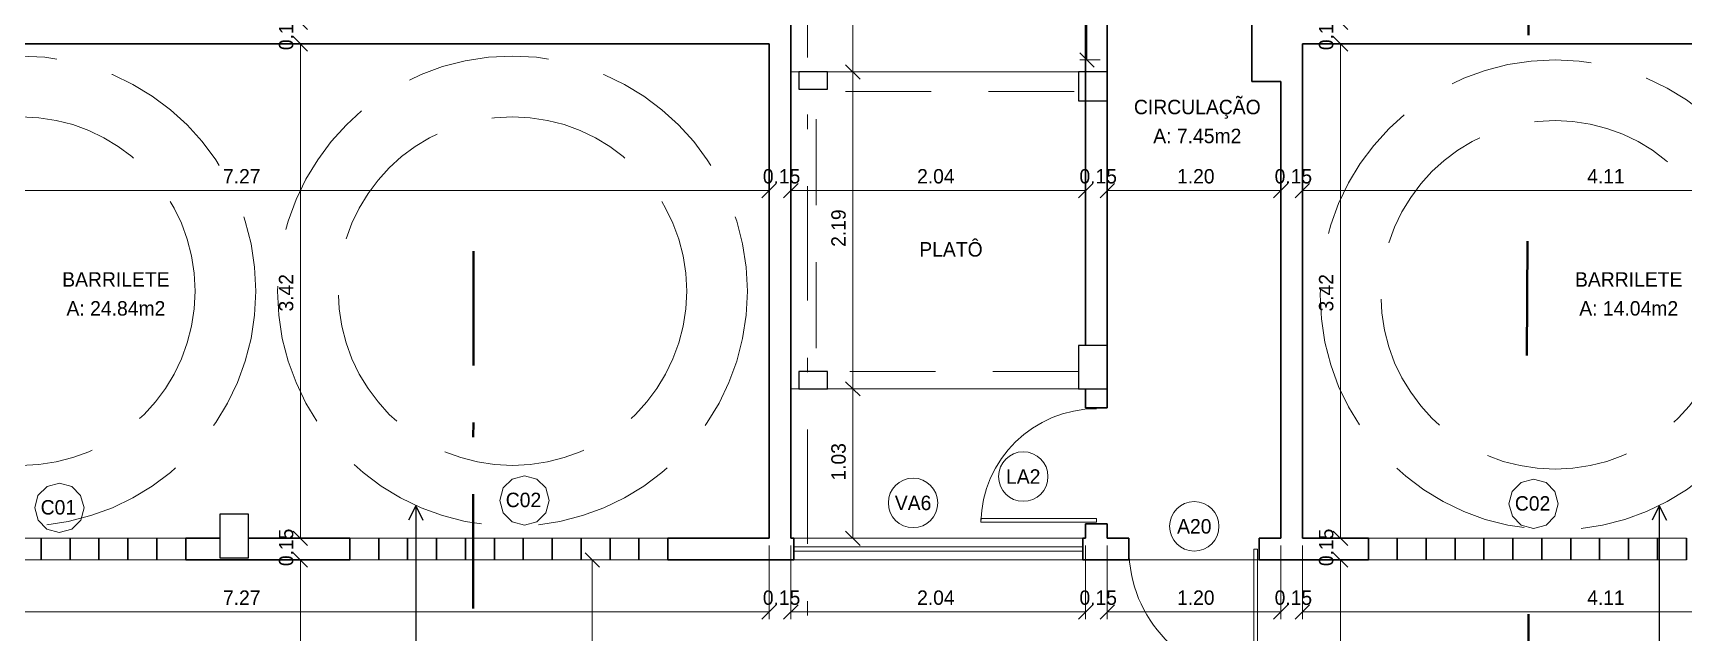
# Model space of a CAD drawing. Header units: metres. Extents: x 3.9 to 63.3, y 8 to 50.1.
# Drawn here: x 25.14 to 36.56, y 37.72 to 41.86 of the extents above; entities that cross this region are included whole.
import ezdxf
from ezdxf.enums import TextEntityAlignment as Align

# ---------------------------------------------------------------- set-up
doc = ezdxf.new("R2010")
doc.units = ezdxf.units.M
doc.header["$MEASUREMENT"] = 0
for name, pattern in [('DGN Style 2', [0.988287, 0.592972, -0.395315]), ('DGN Style 3', [1.383601, 0.988287, -0.395315]), ('DGN Style 4', [1.582247, 0.790629, -0.395315, 0.000988287, -0.395315])]:
    doc.linetypes.add(name, pattern=pattern)
doc.layers.get('Defpoints').update_dxf_attribs({"lineweight": 0})
for name, color, linetype, lineweight in [('$1$23B - Cotas Aux 2', 7, 'Continuous', 0), ('$2$23B - Cotas Aux 2', 7, 'Continuous', 0), ('00-EDIFICACOES TÉRREO', 7, 'Continuous', 0), ('Level 1', 7, 'Continuous', 0), ('Level 12', 7, 'Continuous', 0), ('Level 25-1', 7, 'Continuous', 0), ('Level 27-1', 7, 'Continuous', 0), ('Level 3', 7, 'Continuous', 0), ('Level 39', 7, 'Continuous', 0)]:
    doc.layers.add(name, color=color, linetype=linetype, lineweight=lineweight)
doc.layers.add('6', color=6, linetype='Continuous')
doc.layers.add('ARQUITETURA NOVA', color=172, linetype='Continuous')
doc.styles.add('Style-INTL_ENGINEERING', font='INTL_ENGINEERING.shx')
doc.dimstyles.get("Standard").update_dxf_attribs({"dimtxt": 0.18, "dimasz": 0.18, "dimexe": 0.18, "dimexo": 0.0625, "dimgap": 0.09, "dimtad": 0, "dimtih": 1, "dimtoh": 1, "dimdec": 4, "dimzin": 1, "dimdsep": 46, "dimtxsty": 'Standard', "dimcen": 0, "dimadec": 0, "dimazin": 0, "dimtfac": 1, "dimtdec": 4, "dimtofl": 0, "dimtmove": 0, "dimatfit": 3, "dimfxl": 0, "dimtolj": 1, "dimtzin": 1, "dimarcsym": 0})

# ---------------------------------------------------------------- blocks, each defined once
blk = doc.blocks.new('*U84')
at = {"layer": '00-EDIFICACOES TÉRREO', "color": 4, "linetype": 'Continuous', "lineweight": 0, "flags": 128}
blk.add_lwpolyline([(0.00342, 0), (0.00294, 0.00172), (0.00172, 0.00296), (0, 0.00342), (-0.00171, 0.00296), (-0.00296, 0.00172), (-0.00341, 0), (-0.00294, -0.00171), (-0.00172, -0.00295), (-0.00001, -0.00341), (0.00173, -0.00294), (0.00295, -0.00171)], close=True, dxfattribs=at)
at = {"layer": '00-EDIFICACOES TÉRREO', "color": 4, "linetype": 'Continuous', "lineweight": 0, "style": 'Style-INTL_ENGINEERING'}
blk.add_text('C01', height=0.001999, rotation=359.9999, dxfattribs=at).set_placement((-0.00259, -0.00093))
blk = doc.blocks.new('*U85')
at = {"layer": '00-EDIFICACOES TÉRREO', "color": 4, "linetype": 'Continuous', "lineweight": 0, "flags": 128}
blk.add_lwpolyline([(0.00342, 0), (0.00294, 0.00172), (0.00172, 0.00296), (0, 0.00342), (-0.00171, 0.00296), (-0.00296, 0.00172), (-0.00341, 0), (-0.00294, -0.00171), (-0.00172, -0.00295), (-0.00001, -0.00341), (0.00173, -0.00294), (0.00295, -0.00171)], close=True, dxfattribs=at)
at = {"layer": '00-EDIFICACOES TÉRREO', "color": 4, "linetype": 'Continuous', "lineweight": 0, "style": 'Style-INTL_ENGINEERING'}
blk.add_text('C02', height=0.001999, rotation=359.9999, dxfattribs=at).set_placement((-0.00259, -0.00093))
blk = doc.blocks.new('*D404')
at = {"layer": 'Defpoints', "color": 2, "linetype": 'Continuous', "lineweight": 0}
for p, q in [((32.384, 44.273), (32.483, 44.173)), ((32.801, 44.223), (32.384, 44.223)), ((32.433, 41.679), (32.433, 44.223)), ((32.483, 41.629), (32.384, 41.728)), ((32.525, 41.679), (32.384, 41.679))]:
    blk.add_line(p, q, dxfattribs=at)
at = {"layer": 'Defpoints'}
for p in [(32.433, 44.223), (32.85, 44.223), (32.433, 42.951), (32.574, 41.679)]:
    blk.add_point(p, dxfattribs=at)
at = {"layer": 'Defpoints', "color": 2, "linetype": 'Continuous', "lineweight": 0, "style": 'Style-INTL_ENGINEERING'}
blk.add_text('2.54', height=0.0995, rotation=90, dxfattribs=at).set_placement((32.334, 42.809), align=Align.MIDDLE_LEFT)
blk = doc.blocks.new('_Oblique')
at = {"color": 0, "linetype": 'ByBlock', "lineweight": -2}
blk.add_line((0.5, 0.5), (-0.5, -0.5), dxfattribs=at)
blk = doc.blocks.new('*D412')
at = {"layer": 'Defpoints', "color": 2, "linetype": 'Continuous', "lineweight": 0}
for p, q in [((26.944, 38.271), (27.043, 38.172)), ((27.285, 38.222), (26.944, 38.222)), ((26.993, 33.059), (26.993, 38.222)), ((27.043, 33.009), (26.944, 33.109)), ((28.976, 33.059), (26.944, 33.059))]:
    blk.add_line(p, q, dxfattribs=at)
at = {"layer": 'Defpoints'}
for p in [(26.993, 38.222), (27.335, 38.222), (26.993, 35.64), (29.026, 33.059)]:
    blk.add_point(p, dxfattribs=at)
at = {"layer": 'Defpoints', "color": 2, "linetype": 'Continuous', "lineweight": 0, "style": 'Style-INTL_ENGINEERING'}
blk.add_text('5.16', height=0.0995, rotation=90, dxfattribs=at).set_placement((26.894, 35.524), align=Align.MIDDLE_LEFT)
blk = doc.blocks.new('*D413')
at = {"layer": 'Defpoints', "color": 2, "linetype": 'Continuous', "lineweight": 0}
for p, q in [((26.993, 38.571), (26.993, 38.372)), ((27.043, 38.322), (26.944, 38.421)), ((27.285, 38.372), (26.944, 38.372)), ((26.944, 38.271), (27.043, 38.172)), ((27.285, 38.222), (26.944, 38.222)), ((26.993, 38.179), (26.993, 38.222))]:
    blk.add_line(p, q, dxfattribs=at)
at = {"layer": 'Defpoints'}
for p in [(26.993, 38.372), (27.335, 38.372), (26.993, 38.297), (27.335, 38.222)]:
    blk.add_point(p, dxfattribs=at)
at = {"layer": 'Defpoints', "color": 2, "linetype": 'Continuous', "lineweight": 0, "style": 'Style-INTL_ENGINEERING'}
blk.add_text('0.15', height=0.0995, rotation=90, dxfattribs=at).set_placement((26.894, 38.179), align=Align.MIDDLE_LEFT)
blk = doc.blocks.new('*D414')
at = {"layer": 'Defpoints', "color": 2, "linetype": 'Continuous', "lineweight": 0}
for p, q in [((26.944, 41.839), (27.043, 41.739)), ((27.174, 41.789), (26.944, 41.789)), ((26.993, 38.372), (26.993, 41.789)), ((27.043, 38.322), (26.944, 38.421)), ((27.285, 38.372), (26.944, 38.372))]:
    blk.add_line(p, q, dxfattribs=at)
at = {"layer": 'Defpoints'}
for p in [(26.993, 41.789), (27.224, 41.789), (26.993, 40.08), (27.335, 38.372)]:
    blk.add_point(p, dxfattribs=at)
at = {"layer": 'Defpoints', "color": 2, "linetype": 'Continuous', "lineweight": 0, "style": 'Style-INTL_ENGINEERING'}
blk.add_text('3.42', height=0.0995, rotation=90, dxfattribs=at).set_placement((26.894, 39.939), align=Align.MIDDLE_LEFT)
blk = doc.blocks.new('*D415')
at = {"layer": 'Defpoints', "color": 2, "linetype": 'Continuous', "lineweight": 0}
for p, q in [((26.993, 42.139), (26.993, 41.939)), ((27.043, 41.889), (26.944, 41.989)), ((27.174, 41.939), (26.944, 41.939)), ((26.944, 41.839), (27.043, 41.739)), ((27.174, 41.789), (26.944, 41.789)), ((26.993, 41.746), (26.993, 41.789))]:
    blk.add_line(p, q, dxfattribs=at)
at = {"layer": 'Defpoints'}
for p in [(26.993, 41.939), (27.224, 41.939), (26.993, 41.864), (27.224, 41.789)]:
    blk.add_point(p, dxfattribs=at)
at = {"layer": 'Defpoints', "color": 2, "linetype": 'Continuous', "lineweight": 0, "style": 'Style-INTL_ENGINEERING'}
blk.add_text('0.15', height=0.0995, rotation=90, dxfattribs=at).set_placement((26.894, 41.746), align=Align.MIDDLE_LEFT)
blk = doc.blocks.new('*D484')
at = {"layer": 'Defpoints', "color": 2, "linetype": 'Continuous', "lineweight": 0}
for p, q in [((33.875, 40.725), (33.974, 40.825)), ((33.924, 40.13), (33.924, 40.824)), ((38.035, 40.775), (33.924, 40.775)), ((38.084, 40.825), (37.985, 40.725)), ((38.035, 40.13), (38.035, 40.824))]:
    blk.add_line(p, q, dxfattribs=at)
at = {"layer": 'Defpoints'}
for p in [(33.924, 40.775), (35.98, 40.775), (33.924, 40.08), (38.035, 40.08)]:
    blk.add_point(p, dxfattribs=at)
at = {"layer": 'Defpoints', "color": 2, "linetype": 'Continuous', "lineweight": 0, "style": 'Style-INTL_ENGINEERING'}
blk.add_text('4.11', height=0.0995, dxfattribs=at).set_placement((35.894, 40.874), align=Align.MIDDLE_LEFT)
blk = doc.blocks.new('*D485')
at = {"layer": 'Defpoints', "color": 2, "linetype": 'Continuous', "lineweight": 0}
for p, q in [((33.575, 40.775), (33.774, 40.775)), ((33.824, 40.825), (33.725, 40.725)), ((33.774, 40), (33.774, 40.824)), ((33.875, 40.725), (33.974, 40.825)), ((33.924, 40.13), (33.924, 40.824)), ((33.967, 40.775), (33.924, 40.775))]:
    blk.add_line(p, q, dxfattribs=at)
at = {"layer": 'Defpoints'}
for p in [(33.774, 40.775), (33.849, 40.775), (33.924, 40.08), (33.774, 39.95)]:
    blk.add_point(p, dxfattribs=at)
at = {"layer": 'Defpoints', "color": 2, "linetype": 'Continuous', "lineweight": 0, "style": 'Style-INTL_ENGINEERING'}
blk.add_text('0.15', height=0.0995, dxfattribs=at).set_placement((33.732, 40.874), align=Align.MIDDLE_LEFT)
blk = doc.blocks.new('*D486')
at = {"layer": 'Defpoints', "color": 2, "linetype": 'Continuous', "lineweight": 0}
for p, q in [((32.525, 40.725), (32.624, 40.825)), ((32.574, 40.075), (32.574, 40.824)), ((33.774, 40.775), (32.574, 40.775)), ((33.824, 40.825), (33.725, 40.725)), ((33.774, 40), (33.774, 40.824))]:
    blk.add_line(p, q, dxfattribs=at)
at = {"layer": 'Defpoints'}
for p in [(32.574, 40.775), (33.174, 40.775), (32.574, 40.025), (33.774, 39.95)]:
    blk.add_point(p, dxfattribs=at)
at = {"layer": 'Defpoints', "color": 2, "linetype": 'Continuous', "lineweight": 0, "style": 'Style-INTL_ENGINEERING'}
blk.add_text('1.20', height=0.0995, dxfattribs=at).set_placement((33.057, 40.874), align=Align.MIDDLE_LEFT)
blk = doc.blocks.new('*D487')
at = {"layer": 'Defpoints', "color": 2, "linetype": 'Continuous', "lineweight": 0}
for p, q in [((32.225, 40.775), (32.424, 40.775)), ((32.474, 40.825), (32.375, 40.725)), ((32.424, 40.631), (32.424, 40.824)), ((32.525, 40.725), (32.624, 40.825)), ((32.574, 40.075), (32.574, 40.824)), ((32.617, 40.775), (32.574, 40.775))]:
    blk.add_line(p, q, dxfattribs=at)
at = {"layer": 'Defpoints'}
for p in [(32.424, 40.775), (32.499, 40.775), (32.424, 40.582), (32.574, 40.025)]:
    blk.add_point(p, dxfattribs=at)
at = {"layer": 'Defpoints', "color": 2, "linetype": 'Continuous', "lineweight": 0, "style": 'Style-INTL_ENGINEERING'}
blk.add_text('0.15', height=0.0995, dxfattribs=at).set_placement((32.382, 40.874), align=Align.MIDDLE_LEFT)
blk = doc.blocks.new('*D488')
at = {"layer": 'Defpoints', "color": 2, "linetype": 'Continuous', "lineweight": 0}
for p, q in [((30.335, 40.725), (30.435, 40.825)), ((30.385, 40.205), (30.385, 40.824)), ((32.424, 40.775), (30.385, 40.775)), ((32.474, 40.825), (32.375, 40.725)), ((32.424, 40.631), (32.424, 40.824))]:
    blk.add_line(p, q, dxfattribs=at)
at = {"layer": 'Defpoints'}
for p in [(30.385, 40.775), (31.405, 40.775), (32.424, 40.582), (30.385, 40.155)]:
    blk.add_point(p, dxfattribs=at)
at = {"layer": 'Defpoints', "color": 2, "linetype": 'Continuous', "lineweight": 0, "style": 'Style-INTL_ENGINEERING'}
blk.add_text('2.04', height=0.0995, dxfattribs=at).set_placement((31.259, 40.874), align=Align.MIDDLE_LEFT)
blk = doc.blocks.new('*D489')
at = {"layer": 'Defpoints', "color": 2, "linetype": 'Continuous', "lineweight": 0}
for p, q in [((30.035, 40.775), (30.235, 40.775)), ((30.285, 40.825), (30.185, 40.725)), ((30.235, 40.13), (30.235, 40.824)), ((30.335, 40.725), (30.435, 40.825)), ((30.385, 40.205), (30.385, 40.824)), ((30.428, 40.775), (30.385, 40.775))]:
    blk.add_line(p, q, dxfattribs=at)
at = {"layer": 'Defpoints'}
for p in [(30.235, 40.775), (30.31, 40.775), (30.385, 40.155), (30.235, 40.08)]:
    blk.add_point(p, dxfattribs=at)
at = {"layer": 'Defpoints', "color": 2, "linetype": 'Continuous', "lineweight": 0, "style": 'Style-INTL_ENGINEERING'}
blk.add_text('0.15', height=0.0995, dxfattribs=at).set_placement((30.192, 40.874), align=Align.MIDDLE_LEFT)
blk = doc.blocks.new('*D490')
at = {"layer": 'Defpoints', "color": 2, "linetype": 'Continuous', "lineweight": 0}
for p, q in [((22.915, 40.725), (23.014, 40.825)), ((22.965, 40.13), (22.965, 40.824)), ((30.235, 40.775), (22.965, 40.775)), ((30.285, 40.825), (30.185, 40.725)), ((30.235, 40.13), (30.235, 40.824))]:
    blk.add_line(p, q, dxfattribs=at)
at = {"layer": 'Defpoints'}
for p in [(22.965, 40.775), (26.6, 40.775), (22.965, 40.08), (30.235, 40.08)]:
    blk.add_point(p, dxfattribs=at)
at = {"layer": 'Defpoints', "color": 2, "linetype": 'Continuous', "lineweight": 0, "style": 'Style-INTL_ENGINEERING'}
blk.add_text('7.27', height=0.0995, dxfattribs=at).set_placement((26.458, 40.874), align=Align.MIDDLE_LEFT)
blk = doc.blocks.new('*D520')
at = {"layer": 'Defpoints', "color": 2, "linetype": 'Continuous', "lineweight": 0}
for p, q in [((33.775, 41.939), (34.237, 41.939)), ((34.237, 41.889), (34.137, 41.989)), ((34.187, 41.982), (34.187, 41.939)), ((34.137, 41.839), (34.237, 41.739)), ((33.974, 41.789), (34.237, 41.789)), ((34.187, 41.59), (34.187, 41.789))]:
    blk.add_line(p, q, dxfattribs=at)
at = {"layer": 'Defpoints'}
for p in [(33.725, 41.939), (34.187, 41.864), (33.924, 41.789), (34.187, 41.789)]:
    blk.add_point(p, dxfattribs=at)
at = {"layer": 'Defpoints', "color": 2, "linetype": 'Continuous', "lineweight": 0, "style": 'Style-INTL_ENGINEERING'}
blk.add_text('0.15', height=0.0995, rotation=90, dxfattribs=at).set_placement((34.088, 41.746), align=Align.MIDDLE_LEFT)
blk = doc.blocks.new('*D521')
at = {"layer": 'Defpoints', "color": 2, "linetype": 'Continuous', "lineweight": 0}
for p, q in [((34.137, 41.839), (34.237, 41.739)), ((33.974, 41.789), (34.237, 41.789)), ((34.187, 41.789), (34.187, 38.372)), ((34.237, 38.322), (34.137, 38.421)), ((34.201, 38.372), (34.237, 38.372))]:
    blk.add_line(p, q, dxfattribs=at)
at = {"layer": 'Defpoints'}
for p in [(33.924, 41.789), (34.187, 40.08), (34.152, 38.372), (34.187, 38.372)]:
    blk.add_point(p, dxfattribs=at)
at = {"layer": 'Defpoints', "color": 2, "linetype": 'Continuous', "lineweight": 0, "style": 'Style-INTL_ENGINEERING'}
blk.add_text('3.42', height=0.0995, rotation=90, dxfattribs=at).set_placement((34.088, 39.939), align=Align.MIDDLE_LEFT)
blk = doc.blocks.new('*D522')
at = {"layer": 'Defpoints', "color": 2, "linetype": 'Continuous', "lineweight": 0}
for p, q in [((34.237, 38.322), (34.137, 38.421)), ((34.187, 38.415), (34.187, 38.372)), ((34.201, 38.372), (34.237, 38.372)), ((34.137, 38.271), (34.237, 38.172)), ((34.051, 38.222), (34.237, 38.222)), ((34.187, 38.022), (34.187, 38.222))]:
    blk.add_line(p, q, dxfattribs=at)
at = {"layer": 'Defpoints'}
for p in [(34.152, 38.372), (34.187, 38.297), (34.002, 38.222), (34.187, 38.222)]:
    blk.add_point(p, dxfattribs=at)
at = {"layer": 'Defpoints', "color": 2, "linetype": 'Continuous', "lineweight": 0, "style": 'Style-INTL_ENGINEERING'}
blk.add_text('0.15', height=0.0995, rotation=90, dxfattribs=at).set_placement((34.088, 38.179), align=Align.MIDDLE_LEFT)
blk = doc.blocks.new('*D523')
at = {"layer": 'Defpoints', "color": 2, "linetype": 'Continuous', "lineweight": 0}
for p, q in [((34.137, 38.271), (34.237, 38.172)), ((34.051, 38.222), (34.237, 38.222)), ((34.187, 38.222), (34.187, 33.059)), ((32.023, 33.059), (34.237, 33.059)), ((34.237, 33.009), (34.137, 33.109))]:
    blk.add_line(p, q, dxfattribs=at)
at = {"layer": 'Defpoints'}
for p in [(34.002, 38.222), (34.187, 35.64), (31.974, 33.059), (34.187, 33.059)]:
    blk.add_point(p, dxfattribs=at)
at = {"layer": 'Defpoints', "color": 2, "linetype": 'Continuous', "lineweight": 0, "style": 'Style-INTL_ENGINEERING'}
blk.add_text('5.16', height=0.0995, rotation=90, dxfattribs=at).set_placement((34.088, 35.524), align=Align.MIDDLE_LEFT)
blk = doc.blocks.new('*D558')
at = {"layer": 'Defpoints', "color": 2, "linetype": 'Continuous', "lineweight": 0}
for p, q in [((33.924, 38.322), (33.924, 37.812)), ((38.035, 38.322), (38.035, 37.812)), ((33.875, 37.812), (33.974, 37.911)), ((38.035, 37.862), (33.924, 37.862)), ((38.084, 37.911), (37.985, 37.812))]:
    blk.add_line(p, q, dxfattribs=at)
at = {"layer": 'Defpoints'}
for p in [(33.924, 38.372), (38.035, 38.372), (33.924, 37.862), (35.98, 37.862)]:
    blk.add_point(p, dxfattribs=at)
at = {"layer": 'Defpoints', "color": 2, "linetype": 'Continuous', "lineweight": 0, "style": 'Style-INTL_ENGINEERING'}
blk.add_text('4.11', height=0.0995, dxfattribs=at).set_placement((35.894, 37.961), align=Align.MIDDLE_LEFT)
blk = doc.blocks.new('*D559')
at = {"layer": 'Defpoints', "color": 2, "linetype": 'Continuous', "lineweight": 0}
for p, q in [((33.774, 38.322), (33.774, 37.812)), ((33.924, 38.322), (33.924, 37.812)), ((33.575, 37.862), (33.774, 37.862)), ((33.824, 37.911), (33.725, 37.812)), ((33.875, 37.812), (33.974, 37.911)), ((33.967, 37.862), (33.924, 37.862))]:
    blk.add_line(p, q, dxfattribs=at)
at = {"layer": 'Defpoints'}
for p in [(33.774, 38.372), (33.924, 38.372), (33.774, 37.862), (33.849, 37.862)]:
    blk.add_point(p, dxfattribs=at)
at = {"layer": 'Defpoints', "color": 2, "linetype": 'Continuous', "lineweight": 0, "style": 'Style-INTL_ENGINEERING'}
blk.add_text('0.15', height=0.0995, dxfattribs=at).set_placement((33.732, 37.961), align=Align.MIDDLE_LEFT)
blk = doc.blocks.new('*D560')
at = {"layer": 'Defpoints', "color": 2, "linetype": 'Continuous', "lineweight": 0}
for p, q in [((32.574, 38.322), (32.574, 37.812)), ((33.774, 38.322), (33.774, 37.812)), ((32.525, 37.812), (32.624, 37.911)), ((33.774, 37.862), (32.574, 37.862)), ((33.824, 37.911), (33.725, 37.812))]:
    blk.add_line(p, q, dxfattribs=at)
at = {"layer": 'Defpoints'}
for p in [(32.574, 38.372), (33.774, 38.372), (32.574, 37.862), (33.174, 37.862)]:
    blk.add_point(p, dxfattribs=at)
at = {"layer": 'Defpoints', "color": 2, "linetype": 'Continuous', "lineweight": 0, "style": 'Style-INTL_ENGINEERING'}
blk.add_text('1.20', height=0.0995, dxfattribs=at).set_placement((33.057, 37.961), align=Align.MIDDLE_LEFT)
blk = doc.blocks.new('*D561')
at = {"layer": 'Defpoints', "color": 2, "linetype": 'Continuous', "lineweight": 0}
for p, q in [((32.424, 38.322), (32.424, 37.812)), ((32.574, 38.322), (32.574, 37.812)), ((32.225, 37.862), (32.424, 37.862)), ((32.474, 37.911), (32.375, 37.812)), ((32.525, 37.812), (32.624, 37.911)), ((32.617, 37.862), (32.574, 37.862))]:
    blk.add_line(p, q, dxfattribs=at)
at = {"layer": 'Defpoints'}
for p in [(32.424, 38.372), (32.574, 38.372), (32.424, 37.862), (32.499, 37.862)]:
    blk.add_point(p, dxfattribs=at)
at = {"layer": 'Defpoints', "color": 2, "linetype": 'Continuous', "lineweight": 0, "style": 'Style-INTL_ENGINEERING'}
blk.add_text('0.15', height=0.0995, dxfattribs=at).set_placement((32.382, 37.961), align=Align.MIDDLE_LEFT)
blk = doc.blocks.new('*D562')
at = {"layer": 'Defpoints', "color": 2, "linetype": 'Continuous', "lineweight": 0}
for p, q in [((30.385, 38.322), (30.385, 37.812)), ((32.424, 38.322), (32.424, 37.812)), ((30.335, 37.812), (30.435, 37.911)), ((32.424, 37.862), (30.385, 37.862)), ((32.474, 37.911), (32.375, 37.812))]:
    blk.add_line(p, q, dxfattribs=at)
at = {"layer": 'Defpoints'}
for p in [(30.385, 38.372), (32.424, 38.372), (30.385, 37.862), (31.405, 37.862)]:
    blk.add_point(p, dxfattribs=at)
at = {"layer": 'Defpoints', "color": 2, "linetype": 'Continuous', "lineweight": 0, "style": 'Style-INTL_ENGINEERING'}
blk.add_text('2.04', height=0.0995, dxfattribs=at).set_placement((31.259, 37.961), align=Align.MIDDLE_LEFT)
blk = doc.blocks.new('*D563')
at = {"layer": 'Defpoints', "color": 2, "linetype": 'Continuous', "lineweight": 0}
for p, q in [((30.235, 38.322), (30.235, 37.812)), ((30.385, 38.322), (30.385, 37.812)), ((30.035, 37.862), (30.235, 37.862)), ((30.285, 37.911), (30.185, 37.812)), ((30.335, 37.812), (30.435, 37.911)), ((30.428, 37.862), (30.385, 37.862))]:
    blk.add_line(p, q, dxfattribs=at)
at = {"layer": 'Defpoints'}
for p in [(30.235, 38.372), (30.385, 38.372), (30.235, 37.862), (30.31, 37.862)]:
    blk.add_point(p, dxfattribs=at)
at = {"layer": 'Defpoints', "color": 2, "linetype": 'Continuous', "lineweight": 0, "style": 'Style-INTL_ENGINEERING'}
blk.add_text('0.15', height=0.0995, dxfattribs=at).set_placement((30.192, 37.961), align=Align.MIDDLE_LEFT)
blk = doc.blocks.new('*D564')
at = {"layer": 'Defpoints', "color": 2, "linetype": 'Continuous', "lineweight": 0}
for p, q in [((22.965, 38.322), (22.965, 37.812)), ((30.235, 38.322), (30.235, 37.812)), ((22.915, 37.812), (23.014, 37.911)), ((30.235, 37.862), (22.965, 37.862)), ((30.285, 37.911), (30.185, 37.812))]:
    blk.add_line(p, q, dxfattribs=at)
at = {"layer": 'Defpoints'}
for p in [(22.965, 38.372), (30.235, 38.372), (22.965, 37.862), (26.6, 37.862)]:
    blk.add_point(p, dxfattribs=at)
at = {"layer": 'Defpoints', "color": 2, "linetype": 'Continuous', "lineweight": 0, "style": 'Style-INTL_ENGINEERING'}
blk.add_text('7.27', height=0.0995, dxfattribs=at).set_placement((26.458, 37.961), align=Align.MIDDLE_LEFT)
blk = doc.blocks.new('*D597')
at = {"layer": 'Defpoints', "color": 2, "linetype": 'Continuous', "lineweight": 0}
for p, q in [((28.963, 38.271), (29.062, 38.172)), ((29.92, 38.222), (28.963, 38.222)), ((29.012, 35.49), (29.012, 38.222)), ((29.062, 35.44), (28.963, 35.539)), ((29.256, 35.49), (28.963, 35.49))]:
    blk.add_line(p, q, dxfattribs=at)
at = {"layer": 'Defpoints'}
for p in [(29.012, 38.222), (29.97, 38.222), (29.012, 36.856), (29.305, 35.49)]:
    blk.add_point(p, dxfattribs=at)
at = {"layer": 'Defpoints', "color": 2, "linetype": 'Continuous', "lineweight": 0, "style": 'Style-INTL_ENGINEERING'}
blk.add_text('2.73', height=0.0995, rotation=90, dxfattribs=at).set_placement((28.913, 36.714), align=Align.MIDDLE_LEFT)
blk = doc.blocks.new('*D599')
at = {"layer": 'Defpoints', "color": 2, "linetype": 'Continuous', "lineweight": 0}
for p, q in [((30.764, 41.644), (30.864, 41.545)), ((31.041, 41.595), (30.764, 41.595)), ((30.814, 41.595), (30.814, 39.405)), ((30.864, 39.355), (30.764, 39.454)), ((31.33, 39.405), (30.764, 39.405))]:
    blk.add_line(p, q, dxfattribs=at)
at = {"layer": 'Defpoints'}
for p in [(31.091, 41.595), (30.814, 40.5), (30.814, 39.405), (31.38, 39.405)]:
    blk.add_point(p, dxfattribs=at)
at = {"layer": 'Defpoints', "color": 2, "linetype": 'Continuous', "lineweight": 0, "style": 'Style-INTL_ENGINEERING'}
blk.add_text('2.19', height=0.0995, rotation=90, dxfattribs=at).set_placement((30.715, 40.386), align=Align.MIDDLE_LEFT)
blk = doc.blocks.new('*D600')
at = {"layer": 'Defpoints', "color": 2, "linetype": 'Continuous', "lineweight": 0}
for p, q in [((30.764, 39.454), (30.864, 39.355)), ((31.33, 39.405), (30.764, 39.405)), ((30.814, 39.405), (30.814, 38.372)), ((30.434, 38.372), (30.863, 38.372)), ((30.864, 38.322), (30.764, 38.421))]:
    blk.add_line(p, q, dxfattribs=at)
at = {"layer": 'Defpoints'}
for p in [(31.38, 39.405), (30.814, 38.888), (30.385, 38.372), (30.814, 38.372)]:
    blk.add_point(p, dxfattribs=at)
at = {"layer": 'Defpoints', "color": 2, "linetype": 'Continuous', "lineweight": 0, "style": 'Style-INTL_ENGINEERING'}
blk.add_text('1.03', height=0.0995, rotation=90, dxfattribs=at).set_placement((30.715, 38.77), align=Align.MIDDLE_LEFT)
blk = doc.blocks.new('*D598')
at = {"layer": 'Defpoints', "color": 2, "linetype": 'Continuous', "lineweight": 0}
for p, q in [((30.764, 43.189), (30.864, 43.089)), ((29.66, 43.139), (30.863, 43.139)), ((30.814, 43.139), (30.814, 41.595)), ((30.864, 41.545), (30.764, 41.644)), ((31.041, 41.595), (30.764, 41.595))]:
    blk.add_line(p, q, dxfattribs=at)
at = {"layer": 'Defpoints'}
for p in [(29.61, 43.139), (30.814, 42.367), (30.814, 41.595), (31.091, 41.595)]:
    blk.add_point(p, dxfattribs=at)
at = {"layer": 'Defpoints', "color": 2, "linetype": 'Continuous', "lineweight": 0, "style": 'Style-INTL_ENGINEERING'}
blk.add_text('1.54', height=0.0995, rotation=90, dxfattribs=at).set_placement((30.715, 42.253), align=Align.MIDDLE_LEFT)
blk = doc.blocks.new('*U617')
at = {"layer": 'Level 3', "color": 2, "linetype": 'DGN Style 4', "lineweight": 40}
blk.add_line((-0.056, -2.114), (-0.053, 0.708), dxfattribs=at)
blk = doc.blocks.new('TerminatorOpen')
at = {"color": 0, "linetype": 'ByBlock', "lineweight": -2}
for q in [(-1, 0.5), (-1, 0), (-1, -0.5)]:
    blk.add_line((0, 0), q, dxfattribs=at)
blk = doc.blocks.new('*U642')
at = {"layer": 'Level 3', "color": 2, "linetype": 'DGN Style 4', "lineweight": 40}
for p, q in [((0.045, 1.377), (0.047, 3.418)), ((0.035, -0.838), (0.039, 0.084)), ((0.047, -3.418), (0.045, -2.422))]:
    blk.add_line(p, q, dxfattribs=at)
at = {"layer": 'Level 3', "color": 2, "linetype": 'Continuous', "lineweight": 30, "style": 'Style-INTL_ENGINEERING'}
blk.add_attdef('*U644_388722', text='', height=0.15, rotation=89.9993, dxfattribs=at).set_placement((-0.17, 3.117), align=Align.TOP_LEFT)
blk = doc.blocks.new('C200B')
at = {"layer": 'Level 25-1', "color": 7, "linetype": 'Continuous', "lineweight": 30}
for p, q in [((0, 0), (0, 0.15)), ((0.2, 0), (0.2, 0.15)), ((0.4, 0), (0.4, 0.15)), ((0.6, 0), (0.6, 0.15)), ((0.8, 0), (0.8, 0.15)), ((1, 0), (1, 0.15)), ((1.2, 0), (1.2, 0.15)), ((1.4, 0), (1.4, 0.15)), ((1.6, 0), (1.6, 0.15)), ((1.8, 0), (1.8, 0.15)), ((2, 0), (2, 0.15)), ((2, 0), (2, 0.15))]:
    blk.add_line(p, q, dxfattribs=at)
at = {"layer": 'Level 25-1', "color": 7, "linetype": 'Continuous', "lineweight": 13, "flags": 128}
blk.add_lwpolyline([(0, 0), (2, 0), (2, 0.15), (0, 0.15)], close=True, dxfattribs=at)
blk = doc.blocks.new('*U682')
at = {"layer": 'Level 25-1', "color": 7, "linetype": 'Continuous', "lineweight": 30}
for p, q in [((-1.1, 0.075), (-1.1, -0.075)), ((-0.9, 0.075), (-0.9, -0.075)), ((-0.7, 0.075), (-0.7, -0.075)), ((-0.5, 0.075), (-0.5, -0.075)), ((-0.3, 0.075), (-0.3, -0.075)), ((-0.1, 0.075), (-0.1, -0.075)), ((0.1, 0.075), (0.1, -0.075)), ((0.3, 0.075), (0.3, -0.075)), ((0.5, 0.075), (0.5, -0.075)), ((0.7, 0.075), (0.7, -0.075)), ((0.9, 0.075), (0.9, -0.075))]:
    blk.add_line(p, q, dxfattribs=at)
at = {"layer": 'Level 25-1', "color": 7, "linetype": 'Continuous', "lineweight": 13, "flags": 128}
blk.add_lwpolyline([(-1.1, 0.075), (1.1, 0.075), (1.1, -0.075), (-1.1, -0.075)], close=True, dxfattribs=at)
blk = doc.blocks.new('*U681')
at = {"layer": 'Level 25-1', "color": 7, "linetype": 'Continuous', "lineweight": 30}
blk.add_line((1.1, -0.075), (1.1, 0.075), dxfattribs=at)
blk.add_blockref('*U682', (0, 0), dxfattribs=at)
blk = doc.blocks.new('*U683')
at = {"layer": 'Defpoints', "color": 91, "linetype": 'DGN Style 3', "lineweight": 13}
for radius in [1.625, 1.205]:
    blk.add_circle((0, 0), radius, dxfattribs=at)
blk = doc.blocks.new('P80D')
at = {"layer": '$1$23B - Cotas Aux 2', "color": 7, "linetype": 'Continuous', "lineweight": 30}
for p, q in [((0, 0), (0, 0.15)), ((0.9, 0), (0.9, 0.15))]:
    blk.add_line(p, q, dxfattribs=at)
at = {"layer": '$2$23B - Cotas Aux 2', "color": 7, "linetype": 'Continuous', "lineweight": 13}
for p, q in [((0.035, 0.975), (0.01, 0.975)), ((0.01, 0.975), (0.01, 0.075)), ((0.035, 0.075), (0.035, 0.975)), ((0.01, 0.075), (0.035, 0.075))]:
    blk.add_line(p, q, dxfattribs=at)
blk.add_ellipse((-0.005, 0.075), major_axis=(0.905, 0), ratio=0.995042, start_param=6.283183, end_param=7.810215, dxfattribs=at)

msp = doc.modelspace()

# ---------------------------------------------------------------- linework, layer by layer
at = {"layer": '00-EDIFICACOES TÉRREO', "color": 4, "linetype": 'Continuous', "lineweight": 0}
for centre in [(31.993, 38.798), (31.231, 38.616), (33.176, 38.454)]:
    msp.add_circle(centre, 0.171, dxfattribs=at)
at = {"layer": '6', "linetype": 'Continuous'}
for points in [[(30.44, 41.475), (30.64, 41.475), (30.64, 41.595), (30.44, 41.595), (30.44, 41.475)], [(32.375, 41.395), (32.575, 41.395), (32.575, 41.595), (32.375, 41.595), (32.375, 41.395)], [(32.375, 39.405), (32.575, 39.405), (32.575, 39.705), (32.375, 39.705), (32.375, 39.405)], [(30.44, 39.405), (30.64, 39.405), (30.64, 39.525), (30.44, 39.525), (30.44, 39.405)], [(26.435, 38.237), (26.635, 38.237), (26.635, 38.537), (26.435, 38.537), (26.435, 38.237)]]:
    msp.add_lwpolyline(points, dxfattribs=at)
at = {"layer": 'ARQUITETURA NOVA', "lineweight": 13}
for p, q in [((32.499, 38.507), (31.699, 38.507)), ((31.699, 38.507), (31.699, 38.482)), ((32.499, 38.507), (32.499, 38.482)), ((32.499, 38.482), (31.699, 38.482)), ((30.405, 38.312), (32.405, 38.312)), ((30.405, 38.282), (32.405, 38.282))]:
    msp.add_line(p, q, dxfattribs=at)
at = {"layer": 'ARQUITETURA NOVA', "lineweight": 13, "flags": 128}
msp.add_lwpolyline([(32.405, 38.372), (30.405, 38.372), (30.405, 38.222), (32.405, 38.222)], close=True, dxfattribs=at)
at = {"layer": 'ARQUITETURA NOVA', "lineweight": 13}
msp.add_arc((32.5, 38.467), 0.8, 90, 178.9541, dxfattribs=at)
at = {"layer": 'Defpoints', "color": 3, "linetype": 'DGN Style 4', "lineweight": 0}
msp.add_line((30.5, 47.53), (30.5, 31.434), dxfattribs=at)
at = {"layer": 'Level 1', "color": 20, "linetype": 'Continuous', "lineweight": 13}
msp.add_line((33.624, 38.222), (32.724, 38.222), dxfattribs=at)
at = {"layer": 'Level 25-1', "color": 7, "linetype": 'Continuous', "lineweight": 30}
for p, q in [((32.424, 39.705), (32.424, 42.139)), ((32.574, 39.272), (32.574, 42.139)), ((33.924, 38.372), (33.924, 41.789)), ((32.574, 41.679), (32.574, 41.679)), ((33.575, 41.529), (33.774, 41.529)), ((33.774, 38.372), (33.774, 41.529)), ((32.424, 39.272), (32.424, 39.405)), ((32.574, 39.272), (32.424, 39.272)), ((26.2, 38.372), (26.435, 38.372)), ((26.635, 38.372), (27.335, 38.372)), ((30.235, 38.372), (29.535, 38.372)), ((30.405, 38.372), (30.385, 38.372)), ((30.405, 38.372), (30.405, 38.222)), ((30.405, 38.372), (30.405, 38.222)), ((32.424, 38.372), (32.405, 38.372)), ((32.405, 38.372), (32.405, 38.222)), ((32.424, 38.372), (32.424, 38.472)), ((32.574, 38.472), (32.424, 38.472)), ((32.574, 38.372), (32.574, 38.472)), ((32.724, 38.372), (32.574, 38.372)), ((33.774, 38.372), (33.624, 38.372)), ((34.38, 38.372), (33.924, 38.372)), ((26.2, 38.222), (27.335, 38.222)), ((30.405, 38.222), (29.535, 38.222)), ((32.724, 38.222), (32.405, 38.222)), ((34.38, 38.222), (33.624, 38.222))]:
    msp.add_line(p, q, dxfattribs=at)
at = {"layer": 'Level 27-1', "color": 7, "linetype": 'DGN Style 2', "lineweight": 13, "flags": 128}
msp.add_lwpolyline([(32.375, 39.525), (30.56, 39.525), (30.56, 41.459), (32.424, 41.459)], dxfattribs=at)
at = {"layer": 'Level 39', "color": 7, "linetype": 'Continuous', "lineweight": 30}
for p, q in [((33.575, 41.529), (33.575, 43.126)), ((38.035, 41.789), (33.924, 41.789))]:
    msp.add_line(p, q, dxfattribs=at)
at = {"layer": 'Level 39', "color": 7, "linetype": 'Continuous', "lineweight": 13}
for p, q in [((30.385, 41.595), (32.424, 41.595)), ((32.375, 39.405), (30.385, 39.405))]:
    msp.add_line(p, q, dxfattribs=at)
at = {"layer": 'Level 39', "color": 7, "linetype": 'Continuous', "lineweight": 30, "flags": 128}
for points in [[(27.424, 41.939), (30.385, 41.939), (30.385, 38.372)], [(23.065, 38.372), (22.965, 38.372), (22.965, 41.789), (30.235, 41.789), (30.235, 38.372)]]:
    msp.add_lwpolyline(points, dxfattribs=at)

# ---------------------------------------------------------------- block references
at = {"layer": '$1$23B - Cotas Aux 2', "color": 7, "linetype": 'Continuous', "lineweight": 30, "rotation": 179.9998102683497}
msp.add_blockref('P80D', (33.624, 38.372), dxfattribs=at)
at = {"layer": '00-EDIFICACOES TÉRREO', "color": 4, "linetype": 'Continuous', "lineweight": 0, "xscale": 50.00000000487893, "yscale": 50.00000000487893, "zscale": 50.00000000487893, "rotation": 0.0008004141529982}
for name, p in [('*U84', (25.326, 38.582)), ('*U85', (28.543, 38.633)), ('*U85', (35.523, 38.609))]:
    msp.add_blockref(name, p, dxfattribs=at)
at = {"layer": 'Defpoints', "color": 91, "linetype": 'DGN Style 3', "lineweight": 13}
for p in [(25.06, 40.08), (28.46, 40.08), (35.672, 40.054)]:
    msp.add_blockref('*U683', p, dxfattribs=at)
at = {"layer": 'Level 25-1', "color": 7, "linetype": 'Continuous', "lineweight": 30, "rotation": 180}
msp.add_blockref('C200B', (26.2, 38.372), dxfattribs=at)
at = {"layer": 'Level 25-1', "color": 7, "linetype": 'Continuous', "lineweight": 30}
for p in [(28.435, 38.297), (35.48, 38.297)]:
    msp.add_blockref('*U681', p, dxfattribs=at)
at = {"layer": 'Level 3', "color": 2, "linetype": 'Continuous', "lineweight": 30}
for name, p in [('*U617', (28.244, 39.999)), ('*U642', (35.442, 40.473))]:
    msp.add_blockref(name, p, dxfattribs=at)

# ---------------------------------------------------------------- texts
at = {"layer": '00-EDIFICACOES TÉRREO', "color": 4, "linetype": 'Continuous', "lineweight": 0, "style": 'Style-INTL_ENGINEERING'}
for s, p in [('LA2', (31.993, 38.798)), ('VA6', (31.231, 38.616)), ('A20', (33.176, 38.454))]:
    msp.add_text(s, height=0.1, rotation=0.0007, dxfattribs=at).set_placement(p, align=Align.MIDDLE_CENTER)
at = {"layer": 'Level 12', "color": 2, "linetype": 'Continuous', "lineweight": 13, "char_height": 0.1, "attachment_point": 5, "line_spacing_factor": 1.200006, "style": 'Style-INTL_ENGINEERING'}
for s, insert in [('CIRCULAÇÃO\\PA: 7.45m2', (33.197, 41.252)), ('PLATÔ\\P', (31.493, 40.368)), ('BARRILETE\\PA: 24.84m2\\P', (25.717, 40.06)), ('BARRILETE\\PA: 14.04m2\\P', (36.181, 40.06))]:
    msp.add_mtext(s, dxfattribs=dict(at, insert=insert))

# ---------------------------------------------------------------- dimensions: what is measured, and where the dimension line sits
at = {"layer": 'Defpoints', "color": 2, "linetype": 'Continuous', "lineweight": 0}
for base, p1, p2, angle, override, picture, middle in [((32.433, 44.223), (32.574, 41.679), (32.85, 44.223), 90, {"dimtxt": 0.0995, "dimasz": 0.0995, "dimexe": 0.0495, "dimexo": 0.0495, "dimgap": 0.0495, "dimtad": 1, "dimtih": 0, "dimtoh": 0, "dimdec": 2, "dimzin": 3, "dimtxsty": 'Style-INTL_ENGINEERING', "dimblk": 'Oblique', "dimclre": 2, "dimtdec": 2, "dimatfit": 1, "dimfrac": 2, "dimtolj": 0, "dimtzin": 3, "dimlwe": 0}, '*D404', (32.433, 42.951)), ((30.814, 41.595), (29.61, 43.139), (31.091, 41.595), 270, {"dimtxt": 0.0995, "dimasz": 0.0995, "dimexe": 0.0495, "dimexo": 0.0495, "dimgap": 0.0495, "dimtad": 1, "dimtih": 0, "dimtoh": 0, "dimdec": 2, "dimzin": 3, "dimtxsty": 'Style-INTL_ENGINEERING', "dimblk": 'Oblique', "dimclre": 2, "dimtdec": 2, "dimatfit": 1, "dimtolj": 0, "dimtzin": 3, "dimlwe": 0}, '*D598', (30.814, 42.367)), ((26.993, 41.789), (27.335, 38.372), (27.224, 41.789), 90, {"dimtxt": 0.0995, "dimasz": 0.0995, "dimexe": 0.0495, "dimexo": 0.0495, "dimgap": 0.0495, "dimtad": 1, "dimtih": 0, "dimtoh": 0, "dimdec": 2, "dimzin": 3, "dimtxsty": 'Style-INTL_ENGINEERING', "dimblk": 'Oblique', "dimclre": 2, "dimtdec": 2, "dimatfit": 1, "dimfrac": 2, "dimtolj": 0, "dimtzin": 3, "dimlwe": 0}, '*D414', (26.993, 40.08)), ((34.187, 38.372), (33.924, 41.789), (34.152, 38.372), 270, {"dimtxt": 0.0995, "dimasz": 0.0995, "dimexe": 0.0495, "dimexo": 0.0495, "dimgap": 0.0495, "dimtad": 1, "dimtih": 0, "dimtoh": 0, "dimdec": 2, "dimzin": 3, "dimtxsty": 'Style-INTL_ENGINEERING', "dimblk": 'Oblique', "dimclre": 2, "dimtdec": 2, "dimatfit": 1, "dimfrac": 2, "dimtolj": 0, "dimtzin": 3, "dimlwe": 0}, '*D521', (34.187, 40.08)), ((30.814, 39.405), (31.091, 41.595), (31.38, 39.405), 270, {"dimtxt": 0.0995, "dimasz": 0.0995, "dimexe": 0.0495, "dimexo": 0.0495, "dimgap": 0.0495, "dimtad": 1, "dimtih": 0, "dimtoh": 0, "dimdec": 2, "dimzin": 3, "dimtxsty": 'Style-INTL_ENGINEERING', "dimblk": 'Oblique', "dimclre": 2, "dimtdec": 2, "dimatfit": 1, "dimtolj": 0, "dimtzin": 3, "dimlwe": 0}, '*D599', (30.814, 40.5)), ((22.965, 40.775), (30.235, 40.08), (22.965, 40.08), 180, {"dimtxt": 0.0995, "dimasz": 0.0995, "dimexe": 0.0495, "dimexo": 0.0495, "dimgap": 0.0495, "dimtad": 1, "dimtih": 0, "dimtoh": 0, "dimdec": 2, "dimzin": 3, "dimtxsty": 'Style-INTL_ENGINEERING', "dimblk": 'Oblique', "dimclre": 2, "dimtdec": 2, "dimatfit": 1, "dimtolj": 0, "dimtzin": 3, "dimlwe": 0}, '*D490', (26.6, 40.775)), ((30.385, 40.775), (32.424, 40.582), (30.385, 40.155), 180, {"dimtxt": 0.0995, "dimasz": 0.0995, "dimexe": 0.0495, "dimexo": 0.0495, "dimgap": 0.0495, "dimtad": 1, "dimtih": 0, "dimtoh": 0, "dimdec": 2, "dimzin": 3, "dimtxsty": 'Style-INTL_ENGINEERING', "dimblk": 'Oblique', "dimclre": 2, "dimtdec": 2, "dimatfit": 1, "dimtolj": 0, "dimtzin": 3, "dimlwe": 0}, '*D488', (31.405, 40.775)), ((32.574, 40.775), (33.774, 39.95), (32.574, 40.025), 180, {"dimtxt": 0.0995, "dimasz": 0.0995, "dimexe": 0.0495, "dimexo": 0.0495, "dimgap": 0.0495, "dimtad": 1, "dimtih": 0, "dimtoh": 0, "dimdec": 2, "dimzin": 3, "dimtxsty": 'Style-INTL_ENGINEERING', "dimblk": 'Oblique', "dimclre": 2, "dimtdec": 2, "dimatfit": 1, "dimtolj": 0, "dimtzin": 3, "dimlwe": 0}, '*D486', (33.174, 40.775)), ((33.924, 40.775), (38.035, 40.08), (33.924, 40.08), 180, {"dimtxt": 0.0995, "dimasz": 0.0995, "dimexe": 0.0495, "dimexo": 0.0495, "dimgap": 0.0495, "dimtad": 1, "dimtih": 0, "dimtoh": 0, "dimdec": 2, "dimzin": 3, "dimtxsty": 'Style-INTL_ENGINEERING', "dimblk": 'Oblique', "dimclre": 2, "dimtdec": 2, "dimatfit": 1, "dimtolj": 0, "dimtzin": 3, "dimlwe": 0}, '*D484', (35.98, 40.775)), ((30.814, 38.372), (31.38, 39.405), (30.385, 38.372), 270, {"dimtxt": 0.0995, "dimasz": 0.0995, "dimexe": 0.0495, "dimexo": 0.0495, "dimgap": 0.0495, "dimtad": 1, "dimtih": 0, "dimtoh": 0, "dimdec": 2, "dimzin": 3, "dimtxsty": 'Style-INTL_ENGINEERING', "dimblk": 'Oblique', "dimclre": 2, "dimtdec": 2, "dimatfit": 1, "dimtolj": 0, "dimtzin": 3, "dimlwe": 0}, '*D600', (30.814, 38.888)), ((22.965, 37.862), (30.235, 38.372), (22.965, 38.372), 180, {"dimtxt": 0.0995, "dimasz": 0.0995, "dimexe": 0.0495, "dimexo": 0.0495, "dimgap": 0.0495, "dimtad": 1, "dimtih": 0, "dimtoh": 0, "dimdec": 2, "dimzin": 3, "dimtxsty": 'Style-INTL_ENGINEERING', "dimblk": 'Oblique', "dimclre": 2, "dimtdec": 2, "dimatfit": 1, "dimtolj": 0, "dimtzin": 3, "dimlwe": 0}, '*D564', (26.6, 37.862)), ((30.385, 37.862), (32.424, 38.372), (30.385, 38.372), 180, {"dimtxt": 0.0995, "dimasz": 0.0995, "dimexe": 0.0495, "dimexo": 0.0495, "dimgap": 0.0495, "dimtad": 1, "dimtih": 0, "dimtoh": 0, "dimdec": 2, "dimzin": 3, "dimtxsty": 'Style-INTL_ENGINEERING', "dimblk": 'Oblique', "dimclre": 2, "dimtdec": 2, "dimatfit": 1, "dimtolj": 0, "dimtzin": 3, "dimlwe": 0}, '*D562', (31.405, 37.862)), ((32.574, 37.862), (33.774, 38.372), (32.574, 38.372), 180, {"dimtxt": 0.0995, "dimasz": 0.0995, "dimexe": 0.0495, "dimexo": 0.0495, "dimgap": 0.0495, "dimtad": 1, "dimtih": 0, "dimtoh": 0, "dimdec": 2, "dimzin": 3, "dimtxsty": 'Style-INTL_ENGINEERING', "dimblk": 'Oblique', "dimclre": 2, "dimtdec": 2, "dimatfit": 1, "dimtolj": 0, "dimtzin": 3, "dimlwe": 0}, '*D560', (33.174, 37.862)), ((33.924, 37.862), (38.035, 38.372), (33.924, 38.372), 180, {"dimtxt": 0.0995, "dimasz": 0.0995, "dimexe": 0.0495, "dimexo": 0.0495, "dimgap": 0.0495, "dimtad": 1, "dimtih": 0, "dimtoh": 0, "dimdec": 2, "dimzin": 3, "dimtxsty": 'Style-INTL_ENGINEERING', "dimblk": 'Oblique', "dimclre": 2, "dimtdec": 2, "dimatfit": 1, "dimtolj": 0, "dimtzin": 3, "dimlwe": 0}, '*D558', (35.98, 37.862)), ((26.993, 38.222), (29.026, 33.059), (27.335, 38.222), 90, {"dimtxt": 0.0995, "dimasz": 0.0995, "dimexe": 0.0495, "dimexo": 0.0495, "dimgap": 0.0495, "dimtad": 1, "dimtih": 0, "dimtoh": 0, "dimdec": 2, "dimzin": 3, "dimtxsty": 'Style-INTL_ENGINEERING', "dimblk": 'Oblique', "dimclre": 2, "dimtdec": 2, "dimatfit": 1, "dimfrac": 2, "dimtolj": 0, "dimtzin": 3, "dimlwe": 0}, '*D412', (26.993, 35.64)), ((29.012, 38.222), (29.305, 35.49), (29.97, 38.222), 90, {"dimtxt": 0.0995, "dimasz": 0.0995, "dimexe": 0.0495, "dimexo": 0.0495, "dimgap": 0.0495, "dimtad": 1, "dimtih": 0, "dimtoh": 0, "dimdec": 2, "dimzin": 3, "dimtxsty": 'Style-INTL_ENGINEERING', "dimblk": 'Oblique', "dimclre": 2, "dimtdec": 2, "dimatfit": 1, "dimtolj": 0, "dimtzin": 3, "dimlwe": 0}, '*D597', (29.012, 36.856)), ((34.187, 33.059), (34.002, 38.222), (31.974, 33.059), 270, {"dimtxt": 0.0995, "dimasz": 0.0995, "dimexe": 0.0495, "dimexo": 0.0495, "dimgap": 0.0495, "dimtad": 1, "dimtih": 0, "dimtoh": 0, "dimdec": 2, "dimzin": 3, "dimtxsty": 'Style-INTL_ENGINEERING', "dimblk": 'Oblique', "dimclre": 2, "dimtdec": 2, "dimatfit": 1, "dimfrac": 2, "dimtolj": 0, "dimtzin": 3, "dimlwe": 0}, '*D523', (34.187, 35.64))]:
    dim = msp.add_linear_dim(base=base, p1=p1, p2=p2, angle=angle, dimstyle='Standard', override=override, dxfattribs=at)
    dim.commit()
    dim.dimension.update_dxf_attribs({"geometry": picture, "text_midpoint": middle})
for base, p1, p2, angle, override, picture, middle in [((26.993, 41.939), (27.224, 41.789), (27.224, 41.939), 90, {"dimtxt": 0.0995, "dimasz": 0.0995, "dimexe": 0.0495, "dimexo": 0.0495, "dimgap": 0.0495, "dimtad": 1, "dimtih": 0, "dimtoh": 0, "dimdec": 2, "dimzin": 3, "dimtxsty": 'Style-INTL_ENGINEERING', "dimblk": 'Oblique', "dimclre": 2, "dimtdec": 2, "dimatfit": 1, "dimfrac": 2, "dimtolj": 0, "dimtzin": 3, "dimlwe": 0}, '*D415', (26.993, 41.864)), ((34.187, 41.789), (33.725, 41.939), (33.924, 41.789), 270, {"dimtxt": 0.0995, "dimasz": 0.0995, "dimexe": 0.0495, "dimexo": 0.0495, "dimgap": 0.0495, "dimtad": 1, "dimtih": 0, "dimtoh": 0, "dimdec": 2, "dimzin": 3, "dimtxsty": 'Style-INTL_ENGINEERING', "dimblk": 'Oblique', "dimclre": 2, "dimtdec": 2, "dimatfit": 1, "dimfrac": 2, "dimtolj": 0, "dimtzin": 3, "dimlwe": 0}, '*D520', (34.187, 41.864)), ((30.235, 40.775), (30.385, 40.155), (30.235, 40.08), 180, {"dimtxt": 0.0995, "dimasz": 0.0995, "dimexe": 0.0495, "dimexo": 0.0495, "dimgap": 0.0495, "dimtad": 1, "dimtih": 0, "dimtoh": 0, "dimdec": 2, "dimzin": 3, "dimtxsty": 'Style-INTL_ENGINEERING', "dimblk": 'Oblique', "dimclre": 2, "dimtdec": 2, "dimatfit": 1, "dimtolj": 0, "dimtzin": 3, "dimlwe": 0}, '*D489', (30.31, 40.775)), ((32.424, 40.775), (32.574, 40.025), (32.424, 40.582), 180, {"dimtxt": 0.0995, "dimasz": 0.0995, "dimexe": 0.0495, "dimexo": 0.0495, "dimgap": 0.0495, "dimtad": 1, "dimtih": 0, "dimtoh": 0, "dimdec": 2, "dimzin": 3, "dimtxsty": 'Style-INTL_ENGINEERING', "dimblk": 'Oblique', "dimclre": 2, "dimtdec": 2, "dimatfit": 1, "dimtolj": 0, "dimtzin": 3, "dimlwe": 0}, '*D487', (32.499, 40.775)), ((33.774, 40.775), (33.924, 40.08), (33.774, 39.95), 180, {"dimtxt": 0.0995, "dimasz": 0.0995, "dimexe": 0.0495, "dimexo": 0.0495, "dimgap": 0.0495, "dimtad": 1, "dimtih": 0, "dimtoh": 0, "dimdec": 2, "dimzin": 3, "dimtxsty": 'Style-INTL_ENGINEERING', "dimblk": 'Oblique', "dimclre": 2, "dimtdec": 2, "dimatfit": 1, "dimtolj": 0, "dimtzin": 3, "dimlwe": 0}, '*D485', (33.849, 40.775)), ((26.993, 38.372), (27.335, 38.222), (27.335, 38.372), 90, {"dimtxt": 0.0995, "dimasz": 0.0995, "dimexe": 0.0495, "dimexo": 0.0495, "dimgap": 0.0495, "dimtad": 1, "dimtih": 0, "dimtoh": 0, "dimdec": 2, "dimzin": 3, "dimtxsty": 'Style-INTL_ENGINEERING', "dimblk": 'Oblique', "dimclre": 2, "dimtdec": 2, "dimatfit": 1, "dimfrac": 2, "dimtolj": 0, "dimtzin": 3, "dimlwe": 0}, '*D413', (26.993, 38.297)), ((30.235, 37.862), (30.385, 38.372), (30.235, 38.372), 180, {"dimtxt": 0.0995, "dimasz": 0.0995, "dimexe": 0.0495, "dimexo": 0.0495, "dimgap": 0.0495, "dimtad": 1, "dimtih": 0, "dimtoh": 0, "dimdec": 2, "dimzin": 3, "dimtxsty": 'Style-INTL_ENGINEERING', "dimblk": 'Oblique', "dimclre": 2, "dimtdec": 2, "dimatfit": 1, "dimtolj": 0, "dimtzin": 3, "dimlwe": 0}, '*D563', (30.31, 37.862)), ((32.424, 37.862), (32.574, 38.372), (32.424, 38.372), 180, {"dimtxt": 0.0995, "dimasz": 0.0995, "dimexe": 0.0495, "dimexo": 0.0495, "dimgap": 0.0495, "dimtad": 1, "dimtih": 0, "dimtoh": 0, "dimdec": 2, "dimzin": 3, "dimtxsty": 'Style-INTL_ENGINEERING', "dimblk": 'Oblique', "dimclre": 2, "dimtdec": 2, "dimatfit": 1, "dimtolj": 0, "dimtzin": 3, "dimlwe": 0}, '*D561', (32.499, 37.862)), ((33.774, 37.862), (33.924, 38.372), (33.774, 38.372), 180, {"dimtxt": 0.0995, "dimasz": 0.0995, "dimexe": 0.0495, "dimexo": 0.0495, "dimgap": 0.0495, "dimtad": 1, "dimtih": 0, "dimtoh": 0, "dimdec": 2, "dimzin": 3, "dimtxsty": 'Style-INTL_ENGINEERING', "dimblk": 'Oblique', "dimclre": 2, "dimtdec": 2, "dimatfit": 1, "dimtolj": 0, "dimtzin": 3, "dimlwe": 0}, '*D559', (33.849, 37.862)), ((34.187, 38.222), (34.152, 38.372), (34.002, 38.222), 270, {"dimtxt": 0.0995, "dimasz": 0.0995, "dimexe": 0.0495, "dimexo": 0.0495, "dimgap": 0.0495, "dimtad": 1, "dimtih": 0, "dimtoh": 0, "dimdec": 2, "dimzin": 3, "dimtxsty": 'Style-INTL_ENGINEERING', "dimblk": 'Oblique', "dimclre": 2, "dimtdec": 2, "dimatfit": 1, "dimfrac": 2, "dimtolj": 0, "dimtzin": 3, "dimlwe": 0}, '*D522', (34.187, 38.297))]:
    dim = msp.add_linear_dim(base=base, p1=p1, p2=p2, angle=angle, dimstyle='Standard', override=override, dxfattribs=at)
    dim.commit()
    dim.dimension.update_dxf_attribs({"geometry": picture, "text_midpoint": middle, "dimtype": 160})

# ---------------------------------------------------------------- leaders
at = {"layer": 'Level 12', "color": 2, "linetype": 'Continuous', "lineweight": 13}
for points in [[(27.791, 38.596), (27.791, 37.2)], [(36.392, 38.596), (36.392, 37.2)]]:
    msp.add_leader(points, dimstyle='Standard', override={"dimtxt": 0.0995, "dimasz": 0.0995, "dimgap": 0, "dimtad": 1, "dimtxsty": 'Style-INTL_ENGINEERING', "dimldrblk": 'TerminatorOpen'}, dxfattribs=at)

doc.saveas('drawing.dxf')
